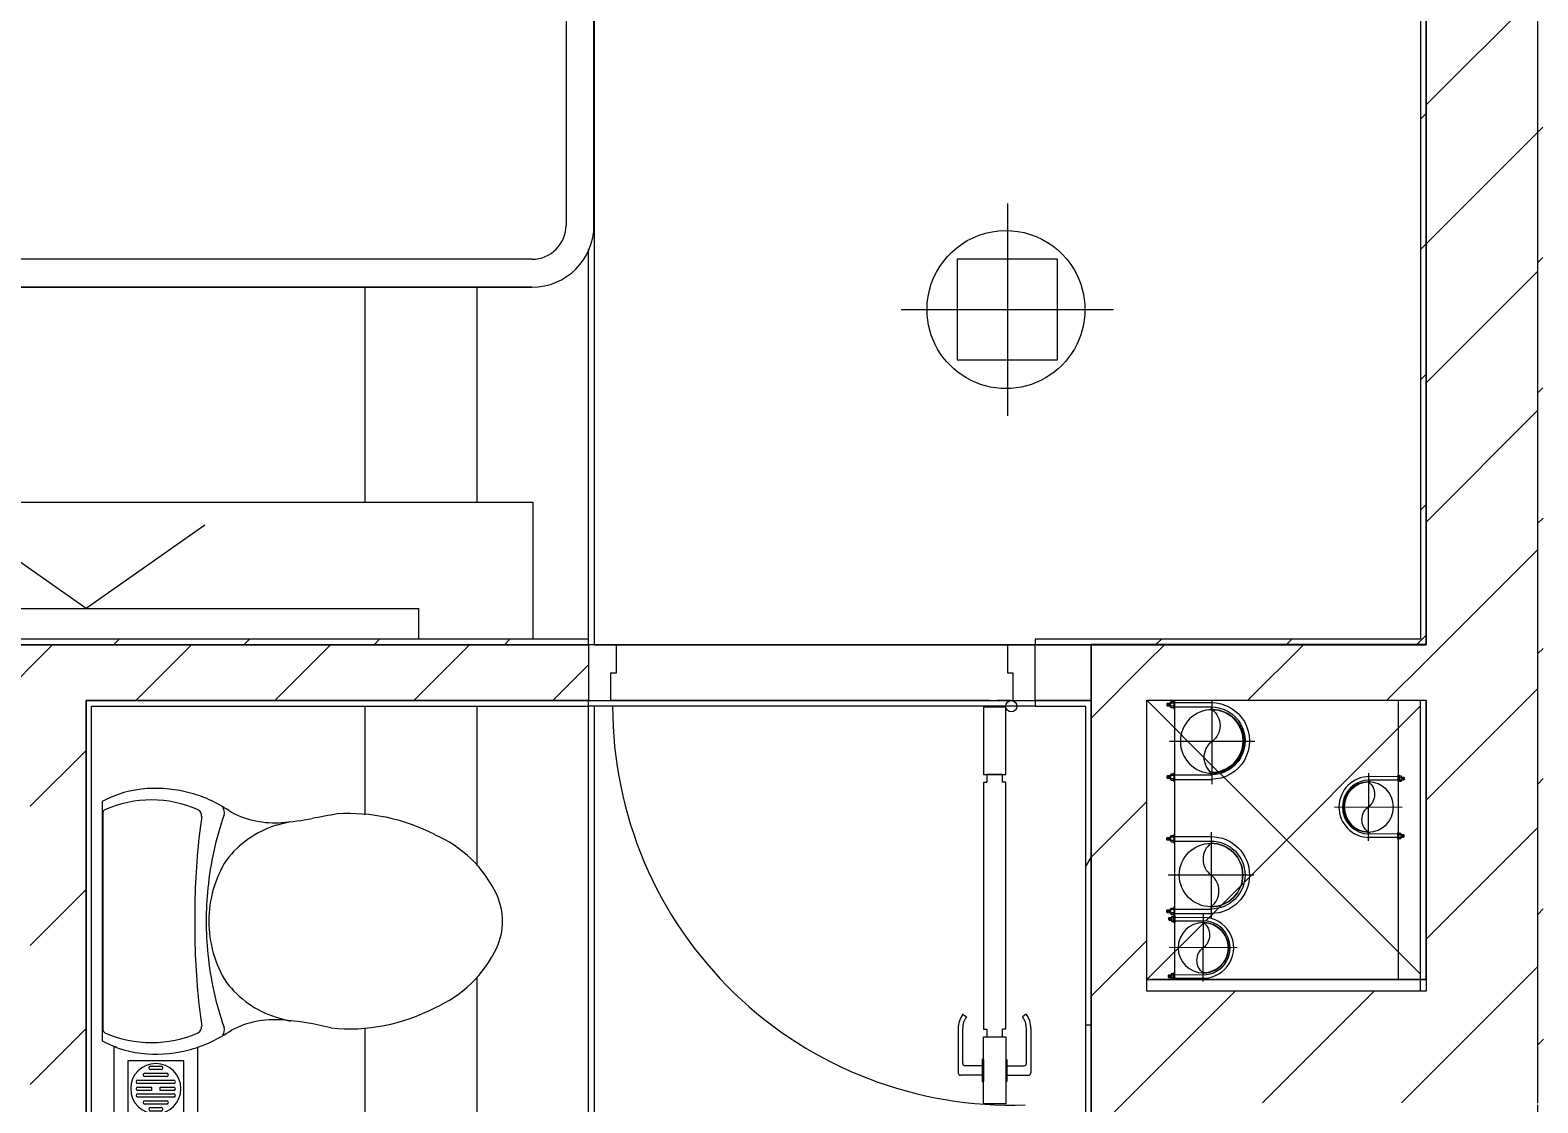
# Model space of a CAD drawing. Header units: millimetres. Extents: x 5357 to 201988, y -16345 to 109895.
# Drawn here: x 39953 to 42653, y 74517 to 76437 of the extents above; entities that cross this region are included whole.
import ezdxf

# ---------------------------------------------------------------- set-up
doc = ezdxf.new("R2010")
doc.units = ezdxf.units.MM
doc.linetypes.add('Grid Line', pattern=[22.225, 12.7, -3.175, 3.175, -3.175])
doc.linetypes.add('IMPORT-CENTER _3_', pattern=[10.16, 6.35, -1.27, 1.27, -1.27])
for name, color, linetype, lineweight in [('0-1', 7, 'Continuous', 5), ('0-2', 53, 'Continuous', 9), ('0-3', 10, 'Continuous', 9), ('A-ANNO-DIMS', 211, 'Continuous', 9), ('A-ANNO-DIMS-220', 211, 'Continuous', 9), ('A-DETL-GENF-1', 53, 'Continuous', 9), ('A-DOOR-1', 53, 'Continuous', 9), ('A-FLOR-1', 10, 'Continuous', 9), ('A-FLOR-2', 53, 'Continuous', 9), ('A-WALL', 113, 'Continuous', 9), ('A-WALL-1', 9, 'Continuous', 18), ('A-WALL-2', 53, 'Continuous', 9), ('A-WALL-3', 10, 'Continuous', 9), ('A-WALL-4', 113, 'Continuous', 18), ('A-WALL-PATT-1', 10, 'Continuous', 9), ('A-WALL-PATT-2', 53, 'Continuous', 9), ('A-WALL-PATT-3', 111, 'Continuous', 9), ('E-LITE-EQPM', 33, 'Continuous', 9), ('G-IMPT', 8, 'Continuous', 9), ('G-IMPT-2', 8, 'IMPORT-CENTER _3_', 9), ('I-FURN-1', 53, 'Continuous', 9), ('I-WALL-1', 9, 'Continuous', 18), ('I-WALL-2', 53, 'Continuous', 9), ('M-EQPM', 50, 'Continuous', 9), ('M-EQPM-1', 53, 'Continuous', 9), ('P-SANR-FIXT-1', 53, 'Continuous', 9), ('S-GRID-1', 1, 'Grid Line', 9)]:
    doc.layers.add(name, color=color, linetype=linetype, lineweight=lineweight)
doc.styles.add('Arial_4', font='arial_0.ttf', dxfattribs={"width": 0.9, "height": 660})
doc.dimstyles.new('1_Dim_chi_tiet_khu_đất_2', dxfattribs={"dimscale": 304.8, "dimtxt": 673.371204, "dimasz": 0.866142, "dimexe": 0.721785, "dimexo": 0.0625, "dimgap": 0.072178, "dimtad": 1, "dimdec": 0, "dimrnd": 5, "dimzin": 0, "dimdsep": 46, "dimtxsty": 'Arial_4', "dimblk1": 'OBLIQUE', "dimblk2": 'OBLIQUE', "dimsah": 1, "dimcen": 0.09, "dimdle": 0.721785, "dimazin": 0, "dimtfac": 1, "dimtdec": 4, "dimtix": 1, "dimtmove": 0, "dimatfit": 3, "dimfxl": 2.165354, "dimfxlon": 1, "dimtvp": 1, "dimtolj": 1, "dimtzin": 0, "dimarcsym": 2})
pattern_1 = [(45, (0, 0), (-124.4508, 124.4508), [])]
pattern_2 = [(45, (0, 0), (-116.67262, 116.67262), [])]
pattern_3 = [(0, (0, 0), (894.08, 223.52), [73.762, -596.798, 73.762, -596.798, -3576.32]), (0, (0, 0), (894.08, 223.52), [-1341.12, 73.762, -1267.358, 73.762, -596.798, -1564.64]), (0, (0, 0), (894.08, 223.52), [-3352.8, 73.762, -373.278, 73.762, -1043.838]), (120, (335.28, 111.76), (-640.614, 662.536), [73.762, -596.798, 73.762, -4173.118]), (120, (335.28, 111.76), (-640.614, 662.536), [-744.322, -596.798, 73.762, -1267.358, -2235.2]), (120, (335.28, 111.76), (-640.614, 662.536), [-2682.24, 73.762, -596.798, 73.762, -1490.878]), (120, (335.28, 111.76), (-640.614, 662.536), [-3426.562, -373.278, 73.762, -1043.838]), (240, (447.04, 558.8), (-253.466, -886.056), [73.762, -596.798, 73.762, -4173.118]), (240, (447.04, 558.8), (-253.466, -886.056), [-744.322, -596.798, 73.762, -1267.358, -2235.2]), (240, (447.04, 558.8), (-253.466, -886.056), [-2682.24, 73.762, -596.798, 73.762, -1490.878]), (240, (447.04, 558.8), (-253.466, -886.056), [-3426.562, -373.278, 73.762, -1043.838])]

# ---------------------------------------------------------------- blocks, each defined once
blk = doc.blocks.new('NCV_TKTC_KET CAU_rvt-1-TKCS_MB SÂN ĐƯỜNG NỘI BỘ')
at = {"layer": 'A-FLOR-1'}
for p, q in [((40459.9, 75336.9), (40952.6, 75336.9)), ((41002.6, 75336.9), (40962.6, 75336.9)), ((40962.6, 75336.9), (41002.6, 75336.9)), ((41702.6, 75336.9), (41002.6, 75336.9)), ((41002.6, 75336.9), (41702.6, 75336.9)), ((41002.6, 75336.9), (41702.6, 75336.9)), ((41702.6, 75336.9), (41002.6, 75336.9)), ((41752.6, 75336.9), (41702.6, 75336.9)), ((41702.6, 75336.9), (41752.6, 75336.9)), ((41702.6, 75336.9), (41752.6, 75336.9)), ((41752.6, 75336.9), (41702.6, 75336.9)), ((41852.6, 73236.9), (41852.6, 75336.9)), ((41852.6, 75336.9), (41852.6, 73236.9)), ((41952.6, 74737.4), (42442.6, 74737.4))]:
    blk.add_line(p, q, dxfattribs=at)
at = {"layer": 'A-FLOR-2'}
blk.add_line((42452.6, 74737.4), (41952.6, 74737.4), dxfattribs=at)
blk = doc.blocks.new('DOOR_CW_01 CANH MO-PANEL KINH - DIG_02-800x2200-CỬA NHÔM KÍNH-400864-TKCS_MB SÂN ĐƯỜNG NỘI BỘ')
at = {"layer": 'A-DETL-GENF-1'}
for p, q in [((-347, 772), (-307, 772)), ((-347, 652), (-347, 772)), ((-307, 772), (-307, 652)), ((-349, 731.8), (-347, 731.8)), ((-349, 692.2), (-349, 731.8)), ((-347, 692.2), (-347, 731.8)), ((-307, 692.2), (-307, 731.8)), ((-305, 731.8), (-307, 731.8)), ((-305, 692.2), (-305, 731.8)), ((-392, 637), (-392, 716.5)), ((-349, 720.5), (-388, 720.5)), ((-349, 703.5), (-380, 703.5)), ((-305, 720.5), (-266, 720.5)), ((-305, 703.5), (-274, 703.5)), ((-262, 637), (-262, 716.5)), ((-384, 699.5), (-384, 637)), ((-347, 692.2), (-349, 692.2)), ((-307, 692.2), (-305, 692.2)), ((-270, 699.5), (-270, 637)), ((-307, 652), (-347, 652)), ((-313, 652), (-341, 652)), ((-341, 652), (-341, 638)), ((-313, 638), (-313, 652)), ((-347, 638), (-341, 638)), ((-347, 638), (-347, 196)), ((-307, 638), (-313, 638)), ((-307, 196), (-307, 638)), ((-383.9, 611.2), (-377.3, 615.8)), ((-270.1, 611.2), (-276.7, 615.8)), ((-347, 196), (-341, 196)), ((-341, 196), (-341, 182)), ((-307, 196), (-313, 196)), ((-313, 182), (-313, 196)), ((-307, 182), (-347, 182)), ((-347, 182), (-347, 62)), ((-341, 182), (-313, 182)), ((-307, 62), (-307, 182)), ((-347, 62), (-307, 62))]:
    blk.add_line(p, q, dxfattribs=at)
blk.add_circle((-357, 60), 10, dxfattribs=at)
for centre, radius, start, end in [((-357, 60), 714, 360, 92), ((-388, 716.5), 4, 90, 180), ((-380, 699.5), 4, 90, 180), ((-274, 699.5), 4, 0, 90), ((-266, 716.5), 4, 0, 90), ((-347, 637), 45, 180, 215), ((-347, 637), 37, 180, 215), ((-307, 637), 37, 325, 0), ((-307, 637), 45, 325, 0)]:
    blk.add_arc(centre, radius, start, end, dxfattribs=at)
at = {"layer": 'A-DOOR-1'}
for p, q in [((-360, 50), (-400, 50)), ((-400, 50), (-400, -50)), ((-360, 0), (-360, 50)), ((-357, 50), (-332, 50)), ((400, 50), (360, 50)), ((360, 50), (360, 0)), ((400, -50), (400, 50)), ((-350, 0), (-360, 0)), ((-350, -50), (-350, 0)), ((360, 0), (350, 0)), ((350, 0), (350, -50)), ((-400, -50), (-350, -50)), ((350, -50), (400, -50))]:
    blk.add_line(p, q, dxfattribs=at)
blk = doc.blocks.new('TOILET - TOILET-348229-TKCS_MB SÂN ĐƯỜNG NỘI BỘ')
at = {"layer": 'P-SANR-FIXT-1'}
for p, q in [((214.2, -19.1), (-214.2, -19.1)), ((194, -19.9), (-194, -19.9)), ((-171.7, -330.3), (-178.6, -355.5)), ((171.7, -330.3), (178.6, -355.5))]:
    blk.add_line(p, q, dxfattribs=at)
for centre, radius, start, end in [((-46.1, -111.1), 191.6, 151.2809, 176.4513), ((-9.8, -107.2), 207.3, 156.2862, 203.7138), ((-193.7, -26.4), 6.48, 92.3168, 156.2862), ((193.7, -26.4), 6.48, 23.7138, 87.6832), ((9.8, -107.2), 207.3, 336.2862, 23.7138), ((46.1, -111.1), 191.6, 3.5487, 28.7191), ((1.9, -114.1), 239.7, 176.4513, 195.2961), ((-1.9, -114.1), 239.7, 344.7039, 3.5487), ((-4, -115.7), 233.6, 195.2961, 215.2147), ((-14.3, -1400.4), 1215.6, 90.3974, 97.407), ((0, -3462.8), 3278, 89.6026, 90.3974), ((14.3, -1400.4), 1215.6, 82.593, 89.6026), ((4, -115.7), 233.6, 324.7853, 344.7039), ((-189.1, -185.5), 11.7, 205.4105, 277.5788), ((0.6, -792.1), 586.9, 95.8322, 108.9927), ((178.9, -2951.3), 2778.4, 97.2351, 97.5788), ((0, -416), 206.1, 90, 122.0732), ((0, -786.7), 581.5, 84.1678, 95.8322), ((0, -416), 206.1, 57.9268, 90), ((-0.6, -792.1), 586.9, 71.0073, 84.1678), ((-178.9, -2951.3), 2778.4, 82.4212, 82.7649), ((189.1, -185.5), 11.7, 262.4212, 334.5895), ((-195, -224.1), 13.8, 230.6724, 288.9927), ((-0.4, -384), 179.5, 127.4036, 162.5964), ((0.4, -384), 179.5, 17.4036, 52.5964), ((195, -224.1), 13.8, 251.0073, 309.3276), ((-343.5, -327.4), 167.3, 355.4559, 27.38), ((343.5, -327.4), 167.3, 152.62, 184.5441), ((-719.2, -297.5), 544.3, 346.0536, 355.4559), ((719.2, -297.5), 544.3, 184.5441, 190.2879), ((-1948.3, -805.1), 2171.2, 9.681, 10.8949), ((137.1, -461.2), 329.8, 174.3487, 207.6878), ((-137.1, -461.2), 329.8, 332.3122, 3.6835), ((45.1, -528.6), 217.6, 203.2216, 244.7718), ((-45.1, -528.6), 217.6, 295.2282, 336.7784), ((0, -624.4), 111.7, 244.7718, 295.2282)]:
    blk.add_arc(centre, radius, start, end, dxfattribs=at)
blk = doc.blocks.new('THU NUOC - THU NUOC-V178-TKCS_MB SÂN ĐƯỜNG NỘI BỘ')
at = {"layer": 'M-EQPM-1'}
for p, q in [((-66.3, 70.6), (-66.3, -79.3)), ((83.7, 70.6), (-66.3, 70.6)), ((83.7, -79.4), (83.7, 70.6)), ((58.7, 45.6), (-41.3, 45.6)), ((-41.3, 45.6), (-41.3, -54.4)), ((-1.1, 35.6), (18.5, 35.6)), ((18.5, 29.6), (-1.1, 29.6)), ((58.7, -54.4), (58.7, 45.6)), ((-23.3, 10.8), (40.9, 10.8)), ((40.9, 4.8), (-23.3, 4.8)), ((-11, 23.3), (28.5, 23.3)), ((28.5, 17.3), (-11, 17.3)), ((-23.3, -1.2), (0.7, -1.2)), ((0.7, -7.2), (-23.3, -7.2)), ((-23.3, -13.6), (40.9, -13.6)), ((40.9, -19.6), (-23.3, -19.6)), ((-11, -26.1), (28.5, -26.1)), ((0.7, -1.2), (0.7, -7.2)), ((16.7, -1.2), (40.9, -1.2)), ((16.7, -7.2), (16.7, -1.2)), ((40.9, -7.2), (16.7, -7.2)), ((28.5, -32.1), (-11, -32.1)), ((-1.1, -38.5), (18.5, -38.5)), ((18.5, -44.5), (-1.1, -44.5)), ((-41.3, -54.4), (58.7, -54.4)), ((79.5, -79.4), (83.7, -79.4))]:
    blk.add_line(p, q, dxfattribs=at)
for centre, radius, start, end in [((8.7, -4.4), 45, 0, 180), ((8.7, -4.4), 45, 0, 180), ((-1.1, 32.6), 3, 90, 270), ((18.5, 32.6), 3, 270, 90), ((-23.3, 7.8), 3, 90, 270), ((-11, 20.3), 3, 90, 270), ((28.5, 20.3), 3, 270, 90), ((40.9, 7.8), 3, 270, 90), ((8.7, -4.4), 45, 180, 360), ((8.7, -4.4), 45, 180, 360), ((-23.3, -4.2), 3, 90, 270), ((-23.3, -16.6), 3, 90, 270), ((-11, -29.1), 3, 90, 270), ((28.5, -29.1), 3, 270, 90), ((40.9, -4.2), 3, 270, 90), ((40.9, -16.6), 3, 270, 90), ((-1.1, -41.5), 3, 90, 270), ((18.5, -41.5), 3, 270, 90)]:
    blk.add_arc(centre, radius, start, end, dxfattribs=at)
blk = doc.blocks.new('GIUONG NGU-2TAB-1600x2000 - GIUONG NGU-2TAB-1600x2000-842839-TKCS_MB SÂN ĐƯỜNG NỘI BỘ')
at = {"layer": 'I-FURN-1'}
for p, q in [((8.5, 0), (8.5, -50)), ((458.5, -50), (458.5, 0)), ((458.5, 0), (458.5, -50)), ((2108.2, -50), (2108.2, 0)), ((2108.2, 0), (2108.2, -50)), ((2558.2, -50), (2558.2, 0)), ((458.5, -50), (8.5, -50)), ((8.5, -50), (8.5, -450.3)), ((8.5, -50), (458.5, -50)), ((458.5, -50), (8.5, -50)), ((8.5, -50), (8.5, -450.3)), ((458.5, -450.3), (458.5, -50)), ((2108.2, -50), (458.5, -50)), ((458.5, -50), (458.5, -1938.9)), ((458.5, -50), (2108.2, -50)), ((458.5, -1938.9), (458.5, -50)), ((458.5, -450.3), (458.5, -50)), ((458.5, -50), (2108.2, -50)), ((2558.2, -50), (2108.2, -50)), ((2108.2, -50), (2108.2, -450.3)), ((2108.2, -1938.9), (2108.2, -50)), ((2108.2, -50), (2558.2, -50)), ((2108.2, -50), (2558.2, -50)), ((2108.2, -450.3), (2108.2, -50)), ((2108.2, -50), (2108.2, -1938.9)), ((2558.2, -450.3), (2558.2, -50)), ((2558.2, -50), (2558.2, -450.3)), ((233.5, -86.8), (233.5, -413.5)), ((508.5, -100), (2058.2, -100)), ((508.5, -1938.9), (508.5, -100)), ((2058.2, -100), (2058.2, -1938.9)), ((2333.2, -86.8), (2333.2, -413.5)), ((120.2, -250.2), (346.8, -250.2)), ((2446.5, -250.2), (2219.8, -250.2)), ((8.5, -450.3), (458.5, -450.3)), ((8.5, -450.3), (458.5, -450.3)), ((2108.2, -450.3), (2558.2, -450.3)), ((2558.2, -450.3), (2108.2, -450.3)), ((1997.1, -2000), (569.6, -2000)), ((569.6, -2050), (1997.1, -2050)), ((1997.1, -2050), (569.6, -2050))]:
    blk.add_line(p, q, dxfattribs=at)
for centre in [(233.5, -250.2), (2333.2, -250.2)]:
    blk.add_circle(centre, 150.7, dxfattribs=at)
for centre, radius, start, end in [((569.6, -1938.9), 111.1, 180, 270), ((569.6, -1938.9), 111.1, 180, 270), ((569.6, -1938.9), 61.1, 180, 270), ((1997.1, -1938.9), 111.1, 270, 360), ((1997.1, -1938.9), 61.1, 270, 0), ((1997.1, -1938.9), 111.1, 270, 0)]:
    blk.add_arc(centre, radius, start, end, dxfattribs=at)
blk = doc.blocks.new('RES_BAN AN - RES_BAN AN-V182-TKCS_MB SÂN ĐƯỜNG NỘI BỘ')
at = {"layer": 'I-FURN-1'}
for p, q in [((0, 250), (1600, 250)), ((0, 5), (0, 250)), ((1600, 250), (1600, 5))]:
    blk.add_line(p, q, dxfattribs=at)
blk = doc.blocks.new('KE TIVI-2 - KE TIVI-2-V183-TKCS_MB SÂN ĐƯỜNG NỘI BỘ')
at = {"layer": 'I-FURN-1'}
for p, q in [((0, 60), (-245.7, 232.1)), ((213, 209.1), (0, 60)), ((-595.6, 60), (595.6, 60)), ((-595.6, 5), (-595.6, 60)), ((595.6, 60), (595.6, 5))]:
    blk.add_line(p, q, dxfattribs=at)
blk = doc.blocks.new('NCV_TKTC_TANG 1_rvt-1-TKCS_MB SÂN ĐƯỜNG NỘI BỘ')
at = {"layer": 'A-WALL-PATT-1'}
h = blk.add_hatch(dxfattribs=at)
h.set_pattern_fill('FP_1', color=256, style=0, pattern_type=2)
h.set_pattern_definition(pattern_1)
h.paths.add_polyline_path([(39002.6, 75236.9), (40052.6, 75236.9), (40052.6, 75336.9), (38152.6, 75336.9), (38152.6, 75236.9), (38927.5, 75236.9)])
h = blk.add_hatch(dxfattribs=at)
h.set_pattern_fill('FP_1', color=256, style=0, pattern_type=2)
h.set_pattern_definition(pattern_1)
h.paths.add_polyline_path([(40752.6, 75236.9), (40952.6, 75236.9), (40952.6, 75336.9), (40052.6, 75336.9), (40052.6, 75236.9), (40659.9, 75236.9)])
h.paths.add_polyline_path([(41852.6, 75236.9), (41852.6, 75336.9), (41752.6, 75336.9), (41752.6, 75236.9)])
h = blk.add_hatch(dxfattribs=at)
h.set_pattern_fill('FP_1', color=256, style=0, pattern_type=2)
h.set_pattern_definition(pattern_1)
h.paths.add_polyline_path([(40052.6, 73436.9), (40052.6, 75236.9), (39952.6, 75236.9), (39952.6, 73436.9)])
h = blk.add_hatch(dxfattribs=at)
h.set_pattern_fill('FP_3', color=256, style=0, pattern_type=2)
h.set_pattern_definition(pattern_3)
h.paths.add_polyline_path([(40052.6, 73336.9), (40062.6, 73336.9), (40062.6, 75226.9), (40052.6, 75226.9), (40052.6, 73404.2)])
h = blk.add_hatch(dxfattribs=at)
h.set_pattern_fill('FP_3', color=256, style=0, pattern_type=2)
h.set_pattern_definition(pattern_3)
h.paths.add_polyline_path([(41852.6, 73336.9), (41852.6, 75226.9), (41842.6, 75226.9), (41842.6, 73336.9)])
at = {"layer": 'A-WALL-PATT-2'}
h = blk.add_hatch(dxfattribs=at)
h.set_pattern_fill('FP_2', color=256, style=0, pattern_type=2)
h.set_pattern_definition(pattern_2)
h.paths.add_polyline_path([(42442.6, 75346.9), (42452.6, 75346.9), (42452.6, 77936.9), (42442.6, 77936.9), (42442.6, 75368.4)])
h = blk.add_hatch(dxfattribs=at)
h.set_pattern_fill('FP_2', color=256, style=0, pattern_type=2)
h.set_pattern_definition(pattern_2)
h.paths.add_polyline_path([(40552.6, 75336.9), (40952.6, 75336.9), (40952.6, 75346.9), (38152.6, 75346.9), (38152.6, 75336.9), (40459.9, 75336.9)])
h.paths.add_polyline_path([(41752.6, 75336.9), (42452.6, 75337.4), (42451.8, 75346.9), (41752.6, 75346.9), (41752.6, 75337.4)])
at = {"layer": 'A-FLOR-1'}
for p, q in [((41702.6, 75336.9), (41002.6, 75336.9)), ((41752.6, 75336.9), (41702.6, 75336.9))]:
    blk.add_line(p, q, dxfattribs=at)
at = {"layer": 'A-FLOR-2'}
blk.add_line((41002.6, 75336.9), (41702.6, 75336.9), dxfattribs=at)
at = {"layer": 'A-WALL-1'}
for p, q in [((40052.6, 75336.9), (38152.6, 75336.9)), ((41852.6, 75236.9), (41852.6, 75336.9)), ((40052.6, 73436.9), (40052.6, 75236.9))]:
    blk.add_line(p, q, dxfattribs=at)
at = {"layer": 'A-WALL-2'}
for p, q in [((40952.6, 75336.9), (40052.6, 75336.9)), ((40052.6, 75336.9), (40952.6, 75336.9)), ((41852.6, 75336.9), (41752.6, 75336.9)), ((41752.6, 75336.9), (41852.6, 75336.9)), ((40052.6, 75236.9), (40952.6, 75236.9)), ((40952.6, 75236.9), (40052.6, 75236.9)), ((41752.6, 75236.9), (41852.6, 75236.9)), ((41852.6, 75236.9), (41752.6, 75236.9))]:
    blk.add_line(p, q, dxfattribs=at)
at = {"layer": 'A-WALL-3'}
for p, q in [((41002.6, 75336.9), (41702.6, 75336.9)), ((41702.6, 75336.9), (41752.6, 75336.9)), ((41670.3, 75236.9), (40992.6, 75236.9))]:
    blk.add_line(p, q, dxfattribs=at)
at = {"layer": 'I-WALL-1'}
for p, q in [((42442.6, 77926.9), (42442.6, 75346.9)), ((42452.6, 75346.9), (42452.6, 77936.9)), ((38152.6, 75336.9), (40052.6, 75336.9)), ((40952.6, 75346.9), (38162.6, 75346.9)), ((40952.6, 75336.9), (40952.6, 75346.9)), ((42442.6, 75346.9), (41752.6, 75346.9)), ((41752.6, 75346.9), (41752.6, 75336.9)), ((41852.6, 75336.9), (42452.6, 75336.9)), ((42452.6, 75336.9), (42452.6, 75346.9)), ((40052.6, 75236.9), (40052.6, 75226.9)), ((40052.6, 75226.9), (40052.6, 73436.9)), ((40062.6, 75226.9), (40952.6, 75226.9)), ((40062.6, 73346.9), (40062.6, 75226.9)), ((40952.6, 75226.9), (40952.6, 75236.9)), ((41752.6, 75236.9), (41752.6, 75226.9)), ((41752.6, 75226.9), (41842.6, 75226.9)), ((41842.6, 75226.9), (41842.6, 73346.9)), ((41852.6, 75226.9), (41852.6, 75236.9)), ((41852.6, 73336.9), (41852.6, 75226.9))]:
    blk.add_line(p, q, dxfattribs=at)
at = {"layer": 'I-WALL-2'}
for p, q in [((41752.6, 75226.9), (40952.6, 75226.9)), ((40992.6, 75236.9), (41712.6, 75236.9))]:
    blk.add_line(p, q, dxfattribs=at)
at = {"layer": 'A-DOOR-1', "rotation": 180}
blk.add_blockref('DOOR_CW_01 CANH MO-PANEL KINH - DIG_02-800x2200-CỬA NHÔM KÍNH-400864-TKCS_MB SÂN ĐƯỜNG NỘI BỘ', (41352.6, 75286.9), dxfattribs=at)
at = {"layer": 'I-FURN-1'}
for name, p in [('GIUONG NGU-2TAB-1600x2000 - GIUONG NGU-2TAB-1600x2000-842839-TKCS_MB SÂN ĐƯỜNG NỘI BỘ', (38854.1, 78026.9)), ('RES_BAN AN - RES_BAN AN-V182-TKCS_MB SÂN ĐƯỜNG NỘI BỘ', (39252.6, 75342)), ('KE TIVI-2 - KE TIVI-2-V183-TKCS_MB SÂN ĐƯỜNG NỘI BỘ', (40052.6, 75342))]:
    blk.add_blockref(name, p, dxfattribs=at)
at = {"layer": 'M-EQPM-1', "rotation": 180}
blk.add_blockref('THU NUOC - THU NUOC-V178-TKCS_MB SÂN ĐƯỜNG NỘI BỘ', (40186.3, 74537.9), dxfattribs=at)
at = {"layer": 'P-SANR-FIXT-1', "rotation": 89.99999999999868}
blk.add_blockref('TOILET - TOILET-348229-TKCS_MB SÂN ĐƯỜNG NỘI BỘ', (40062.6, 74842), dxfattribs=at)
blk = doc.blocks.new('TKTC_XREF_251221_MB TANG 1 - TKTC_XREF_260130_MB TANG 1_dwg_CUM U_DN100-4202112-TKCS_MB SÂN ĐƯỜNG NỘI BỘ')
at = {"layer": 'G-IMPT'}
for p, q in [((-72.7, 69.3), (-72.7, 60.7)), ((-65, 69), (0, 69)), ((-79.1, 66.6), (-79.1, 63.4)), ((-76.6, 66.6), (-76.6, 63.4)), ((-74.6, 66.6), (-74.6, 63.4)), ((-66.9, 67.9), (-71.7, 67.9)), ((-66.9, 62.1), (-71.7, 62.1)), ((-79.1, -63.4), (-79.1, -66.6)), ((-76.6, -63.4), (-76.6, -66.6)), ((-74.6, -63.4), (-74.6, -66.6)), ((-72.7, -60.7), (-72.7, -69.3)), ((-66.9, -62.1), (-71.7, -62.1)), ((-66.9, -67.9), (-71.7, -67.9)), ((-65, -69), (0, -69))]:
    blk.add_line(p, q, dxfattribs=at)
at = {"layer": 'G-IMPT', "flags": 128}
for points in [[(-71.7, 59.2), (-66.9, 59.2), (-66.9, 70.8), (-71.7, 70.8)], [(-66.9, 70.8), (-66.9, 72.7), (-65, 72.7), (-65, 57.3), (-66.9, 57.3), (-66.9, 59.2)], [(-72.7, 67.6), (-78.1, 67.6), (-78.1, 62.4), (-72.7, 62.4)], [(-65, 61), (0, 61), (0, 57)], [(-72.7, -62.4), (-78.1, -62.4), (-78.1, -67.6), (-72.7, -67.6)], [(-71.7, -70.8), (-66.9, -70.8), (-66.9, -59.2), (-71.7, -59.2)], [(-66.9, -59.2), (-66.9, -57.3), (-65, -57.3), (-65, -72.7), (-66.9, -72.7), (-66.9, -70.8)], [(-65, -61), (0, -61), (0, -57)]]:
    blk.add_lwpolyline(points, dxfattribs=at)
at = {"layer": 'G-IMPT'}
for centre, radius, start, end in [((-71.1, 69.3), 1.56, 112.6199, 247.3801), ((0, 0), 69, 270, 90), ((-78.1, 66.6), 0.96, 90, 180), ((-78.1, 63.4), 0.96, 180, 270), ((-67.9, 65), 4.8, 143.1301, 216.8699), ((-71.1, 60.7), 1.56, 112.6199, 247.3801), ((0, 0), 61, 270, 90), ((0, 0), 57, 270, 90), ((-78.1, -63.4), 0.96, 90, 180), ((-78.1, -66.6), 0.96, 180, 270), ((-71.1, -60.7), 1.56, 112.6199, 247.3801), ((-67.9, -65), 4.8, 143.1301, 216.8699), ((-71.1, -69.3), 1.56, 112.6199, 247.3801)]:
    blk.add_arc(centre, radius, start, end, dxfattribs=at)
blk = doc.blocks.new('TKTC_XREF_251221_MB TANG 1 - TKTC_XREF_260130_MB TANG 1_dwg_$cc-V267-TKCS_MB SÂN ĐƯỜNG NỘI BỘ')
at = {"layer": 'G-IMPT'}
blk.add_circle((0, 0), 0.5, dxfattribs=at)
for centre, radius, start, end in [((0, 0), 0.5, 90, 270), ((0.188, 0.25), 0.313, 126.8699, 233.1301), ((-0.188, -0.25), 0.313, 306.8699, 53.1301)]:
    blk.add_arc(centre, radius, start, end, dxfattribs=at)
at = {"layer": 'G-IMPT-2'}
for p, q in [((0, -0.673), (0, 0.673)), ((-0.673, 0), (0.673, 0))]:
    blk.add_line(p, q, dxfattribs=at)
blk = doc.blocks.new('TKTC_XREF_251221_MB TANG 1 - TKTC_XREF_260130_MB TANG 1_dwg_$cc-V268-TKCS_MB SÂN ĐƯỜNG NỘI BỘ')
at = {"layer": 'G-IMPT'}
blk.add_circle((0, 0), 0.5, dxfattribs=at)
for centre, radius, start, end in [((0, 0), 0.5, 90, 270), ((0.188, 0.25), 0.313, 126.8699, 233.1301), ((-0.188, -0.25), 0.313, 306.8699, 53.1301)]:
    blk.add_arc(centre, radius, start, end, dxfattribs=at)
at = {"layer": 'G-IMPT-2'}
for p, q in [((0, -0.673), (0, 0.647)), ((-0.673, 0), (0.673, 0))]:
    blk.add_line(p, q, dxfattribs=at)
blk = doc.blocks.new('TKTC_XREF_251221_MB TANG 1 - TKTC_XREF_260130_MB TANG 1_dwg_$cc-4202116-TKCS_MB SÂN ĐƯỜNG NỘI BỘ')
at = {"layer": 'G-IMPT'}
blk.add_circle((0, 0), 0.5, dxfattribs=at)
for centre, radius, start, end in [((0, 0), 0.5, 90, 270), ((0.188, 0.25), 0.313, 126.8699, 233.1301), ((-0.188, -0.25), 0.313, 306.8699, 53.1301)]:
    blk.add_arc(centre, radius, start, end, dxfattribs=at)
at = {"layer": 'G-IMPT-2'}
for p, q in [((0, -0.673), (0, 0.673)), ((-0.673, 0), (0.673, 0))]:
    blk.add_line(p, q, dxfattribs=at)
blk = doc.blocks.new('TKTC_XREF_251221_MB TANG 1 - TKTC_XREF_260130_MB TANG 1_dwg_$cc-4202114-TKCS_MB SÂN ĐƯỜNG NỘI BỘ')
at = {"layer": 'G-IMPT'}
blk.add_circle((0, 0), 0.5, dxfattribs=at)
for centre, radius, start, end in [((0, 0), 0.5, 90, 270), ((0.188, 0.25), 0.313, 126.8699, 233.1301), ((-0.188, -0.25), 0.313, 306.8699, 53.1301)]:
    blk.add_arc(centre, radius, start, end, dxfattribs=at)
at = {"layer": 'G-IMPT-2'}
for p, q in [((0, -0.673), (0, 0.673)), ((-0.673, 0), (0.673, 0))]:
    blk.add_line(p, q, dxfattribs=at)
blk = doc.blocks.new('TKTC_XREF_251221_MB TANG 1 - TKTC_XREF_260130_MB TANG 1_dwg_CUM U_DN100-4202115-TKCS_MB SÂN ĐƯỜNG NỘI BỘ')
at = {"layer": 'G-IMPT'}
for p, q in [((-79.1, 66.6), (-79.1, 63.4)), ((-76.6, 66.6), (-76.6, 63.4)), ((-74.6, 66.6), (-74.6, 63.4)), ((-72.7, 69.3), (-72.7, 60.7)), ((-66.9, 67.9), (-71.7, 67.9)), ((-66.9, 62.1), (-71.7, 62.1)), ((-65, 69), (0, 69)), ((-79.1, -63.4), (-79.1, -66.6)), ((-76.6, -63.4), (-76.6, -66.6)), ((-74.6, -63.4), (-74.6, -66.6)), ((-72.7, -60.7), (-72.7, -69.3)), ((-66.9, -62.1), (-71.7, -62.1)), ((-66.9, -67.9), (-71.7, -67.9)), ((-65, -69), (0, -69))]:
    blk.add_line(p, q, dxfattribs=at)
at = {"layer": 'G-IMPT', "flags": 128}
for points in [[(-72.7, 67.6), (-78.1, 67.6), (-78.1, 62.4), (-72.7, 62.4)], [(-71.7, 59.2), (-66.9, 59.2), (-66.9, 70.8), (-71.7, 70.8)], [(-66.9, 70.8), (-66.9, 72.7), (-65, 72.7), (-65, 57.3), (-66.9, 57.3), (-66.9, 59.2)], [(-65, 61), (0, 61), (0, 57)], [(-72.7, -62.4), (-78.1, -62.4), (-78.1, -67.6), (-72.7, -67.6)], [(-71.7, -70.8), (-66.9, -70.8), (-66.9, -59.2), (-71.7, -59.2)], [(-66.9, -59.2), (-66.9, -57.3), (-65, -57.3), (-65, -72.7), (-66.9, -72.7), (-66.9, -70.8)], [(-65, -61), (0, -61), (0, -57)]]:
    blk.add_lwpolyline(points, dxfattribs=at)
at = {"layer": 'G-IMPT'}
for centre, radius, start, end in [((-78.1, 66.6), 0.96, 90, 180), ((-78.1, 63.4), 0.96, 180, 270), ((-71.1, 69.3), 1.56, 112.6199, 247.3801), ((-67.9, 65), 4.8, 143.1301, 216.8699), ((-71.1, 60.7), 1.56, 112.6199, 247.3801), ((0, 0), 69, 270, 90), ((0, 0), 61, 270, 90), ((0, 0), 57, 270, 90), ((-78.1, -63.4), 0.96, 90, 180), ((-78.1, -66.6), 0.96, 180, 270), ((-71.1, -60.7), 1.56, 112.6199, 247.3801), ((-67.9, -65), 4.8, 143.1301, 216.8699), ((-71.1, -69.3), 1.56, 112.6199, 247.3801)]:
    blk.add_arc(centre, radius, start, end, dxfattribs=at)
blk = doc.blocks.new('TKTC_XREF_251221_MB TANG 1 - TKTC_XREF_260130_MB TANG 1_dwg-4202109-TKCS_MB SÂN ĐƯỜNG NỘI BỘ')
at = {"layer": 'G-IMPT'}
blk.add_line((-161149.1, -326109.3), (-161199, -326109.7), dxfattribs=at)
at = {"layer": 'G-IMPT', "flags": 128}
for points in [[(-161199, -326609.5), (-161149.3, -326609.2), (-161149.3, -326109.3)], [(-160699.2, -326109.3), (-160749.2, -326109.7), (-160749.2, -326609.5), (-160699.4, -326609.2), (-160699.4, -326109.3)]]:
    blk.add_lwpolyline(points, dxfattribs=at)
at = {"extrusion": (0, 0, -1)}
for name, p, xscale, yscale, zscale, rotation in [('TKTC_XREF_251221_MB TANG 1 - TKTC_XREF_260130_MB TANG 1_dwg_CUM U_DN100-4202115-TKCS_MB SÂN ĐƯỜNG NỘI BỘ', (161084.3, -326181.8), 0.9975000000000005, 0.9975000000000005, -0.9975000000000005, 180.000991338195), ('TKTC_XREF_251221_MB TANG 1 - TKTC_XREF_260130_MB TANG 1_dwg_$cc-V268-TKCS_MB SÂN ĐƯỜNG NỘI BỘ', (161082.5, -326182.8), 113.7150000000092, 113.7150000000092, -113.7150000000092, 359.9990086636432), ('TKTC_XREF_251221_MB TANG 1 - TKTC_XREF_260130_MB TANG 1_dwg_$cc-4202116-TKCS_MB SÂN ĐƯỜNG NỘI BỘ', (160802.8, -326300.2), 90.00000000005119, 90.00000000005119, -90.0000000000512, 180.3740267799373), ('TKTC_XREF_251221_MB TANG 1 - TKTC_XREF_260130_MB TANG 1_dwg_CUM U_DN100-4202115-TKCS_MB SÂN ĐƯỜNG NỘI BỘ', (161084.4, -326421.9), 0.9974999999999965, 0.9974999999999965, -0.9974999999999965, 180.0009913385626), ('TKTC_XREF_251221_MB TANG 1 - TKTC_XREF_260130_MB TANG 1_dwg_$cc-V267-TKCS_MB SÂN ĐƯỜNG NỘI BỘ', (161098.3, -326552.1), 90.00000000005119, 90.00000000005119, -90.0000000000512, 0.3740267799372842)]:
    blk.add_blockref(name, p, dxfattribs=dict(at, xscale=xscale, yscale=yscale, zscale=zscale, rotation=rotation))
for name, p, xscale, yscale, zscale, rotation in [('TKTC_XREF_251221_MB TANG 1 - TKTC_XREF_260130_MB TANG 1_dwg_CUM U_DN100-4202112-TKCS_MB SÂN ĐƯỜNG NỘI BỘ', (-160800.9, -326300.2), 0.7894736842105242, 0.7894736842105242, 0.7894736842105242, 179.6259732184666), ('TKTC_XREF_251221_MB TANG 1 - TKTC_XREF_260130_MB TANG 1_dwg_$cc-4202114-TKCS_MB SÂN ĐƯỜNG NỘI BỘ', (-161084.4, -326421.9), 113.7150000000092, 113.7150000000092, 113.7150000000092, 179.9990086636432), ('TKTC_XREF_251221_MB TANG 1 - TKTC_XREF_260130_MB TANG 1_dwg_CUM U_DN100-4202112-TKCS_MB SÂN ĐƯỜNG NỘI BỘ', (-161098.3, -326552.2), 0.7894736842105242, 0.7894736842105242, 0.7894736842105242, 359.6259732184666)]:
    blk.add_blockref(name, p, dxfattribs=dict(xscale=xscale, yscale=yscale, zscale=zscale, rotation=rotation))
blk = doc.blocks.new('TKTC_XREF_251221_MB TANG 1 - TKTC_XREF_251221_MB TANG 1-2038492-TKCS_MB SÂN ĐƯỜNG NỘI BỘ')
blk.add_blockref('TKTC_XREF_251221_MB TANG 1 - TKTC_XREF_260130_MB TANG 1_dwg-4202109-TKCS_MB SÂN ĐƯỜNG NỘI BỘ', (169499.1, 384109.7))
blk = doc.blocks.new('LIC_03 - LIC_03-ĐÈN LED ỐP TRẦN CHỐNG BỤI_ 1x24w_ ÁNH SÁNG TRẮNG 6000k-V1024-TKCS_MB SÂN ĐƯỜNG NỘI BỘ')
at = {"layer": 'E-LITE-EQPM'}
for p, q in [((0, -190), (0, 190)), ((-90, -90), (-90, 90)), ((-90, 90), (90, 90)), ((90, 90), (90, -90)), ((-190, 0), (190, 0)), ((90, -90), (-90, -90))]:
    blk.add_line(p, q, dxfattribs=at)
for start, end in [(90, 120), (60, 90), (120, 179.9377), (30, 60), (360, 30), (180, 330), (330, 360)]:
    blk.add_arc((-2.5, 0), 141.4, start, end, dxfattribs=at)
blk = doc.blocks.new('DIMBLOCK44-TKCS_MB SÂN ĐƯỜNG NỘI BỘ')
at = {"layer": 'A-ANNO-DIMS-220'}
for p, q in [((33652.6, 75120.9), (33652.6, 74240.9)), ((33652.6, 74460.9), (33652.6, 75120.9)), ((54952.6, 75120.9), (54952.6, 74240.9)), ((54952.6, 74460.9), (54952.6, 75120.9)), ((33432.6, 74460.9), (55172.6, 74460.9))]:
    blk.add_line(p, q, dxfattribs=at)
at = {"layer": 'A-ANNO-DIMS-220', "lineweight": 25}
for p, q in [((33652.6, 74460.9), (33784.6, 74592.9)), ((54952.6, 74460.9), (55084.6, 74592.9)), ((33652.6, 74460.9), (33520.6, 74328.9)), ((54952.6, 74460.9), (54820.6, 74328.9))]:
    blk.add_line(p, q, dxfattribs=at)
at = {"layer": 'A-ANNO-DIMS-220', "color": 0, "insert": (43163, 75339.8), "char_height": 660, "width": 2734.923, "attachment_point": 1, "line_spacing_factor": 0.941778, "style": 'Arial_4'}
blk.add_mtext('21300', dxfattribs=at)
blk = doc.blocks.new('_Oblique')
at = {"color": 0, "linetype": 'ByBlock', "lineweight": -2}
blk.add_line((-0.5, -0.5), (0.5, 0.5), dxfattribs=at)

msp = doc.modelspace()

# ---------------------------------------------------------------- hatches: boundary and pattern name
at = {"layer": 'A-WALL-PATT-3'}
h = msp.add_hatch(dxfattribs=at)
h.set_pattern_fill('FP_2', color=256, style=0, pattern_type=2)
h.set_pattern_definition(pattern_2)
h.paths.add_polyline_path([(42662.6, 74506.9), (42660.3, 78036.9), (42652.6, 78036.9), (42652.6, 74506.9), (42661.9, 74506.9)])
h = msp.add_hatch(dxfattribs=at)
h.set_pattern_fill('FP_1', color=256, style=0, pattern_type=2)
h.set_pattern_definition(pattern_1)
h.paths.add_polyline_path([(42471.1, 74716.9), (42652.6, 74716.9), (42652.6, 77936.9), (42452.6, 77936.9), (42452.6, 74716.9), (42466.3, 74716.9)])
h = msp.add_hatch(dxfattribs=at)
h.set_pattern_fill('FP_1', color=256, style=0, pattern_type=2)
h.set_pattern_definition(pattern_1)
h.paths.add_polyline_path([(41937.9, 74516.9), (41952.6, 74516.9), (41952.6, 75337.4), (41852.6, 75336.9), (41852.6, 74516.9)])
h = msp.add_hatch(dxfattribs=at)
h.set_pattern_fill('FP_1', color=256, style=0, pattern_type=2)
h.set_pattern_definition(pattern_1)
h.paths.add_polyline_path([(42212.9, 75237.4), (42452.6, 75237.4), (42451.9, 75337.4), (41952.6, 75336.9), (41952.6, 75237.4), (42159.6, 75237.4)])
h = msp.add_hatch(dxfattribs=at)
h.set_pattern_fill('FP_1', color=256, style=0, pattern_type=2)
h.set_pattern_definition(pattern_1)
h.paths.add_polyline_path([(42652.6, 74516.9), (42652.6, 74716.9), (41952.6, 74716.9), (41952.6, 74516.9), (42452.6, 74516.9)])
h = msp.add_hatch(dxfattribs=at)
h.set_pattern_fill('FP_1', color=256, style=0, pattern_type=2)
h.set_pattern_definition(pattern_1)
h.paths.add_polyline_path([(41852.6, 70036.9), (42052.6, 70036.9), (42052.4, 70185.3), (41852.6, 70185.3)])
h.paths.add_polyline_path([(41894.2, 71275.3), (42052.6, 71275.3), (42052.6, 71511.9), (41852.6, 71511.9), (41852.6, 71275.3), (41892.6, 71275.3)])
h.paths.add_polyline_path([(42052.6, 71711.9), (42052.6, 74516.9), (41852.6, 74516.9), (41852.6, 71711.9), (42052.6, 71711.9)])

# ---------------------------------------------------------------- linework, layer by layer
at = {"layer": '0-2'}
for p, q in [((41952.6, 75237.4), (42080.3, 75109.7)), ((42442.6, 75227.4), (42126.4, 74911.1)), ((42083.7, 75106.3), (42442.6, 74747.4)), ((42120.1, 74904.9), (42087.2, 74871.9)), ((42124.6, 74909.4), (42120.1, 74904.9)), ((42081.4, 74866.1), (42057.4, 74842.1)), ((42085.5, 74870.3), (42082.7, 74867.4)), ((42054.9, 74839.6), (41952.6, 74737.4))]:
    msp.add_line(p, q, dxfattribs=at)
at = {"layer": '0-3'}
msp.add_line((42442.6, 74737.4), (41952.6, 74737.4), dxfattribs=at)
at = {"layer": 'A-WALL'}
for p, q in [((40962.6, 77576.6), (40962.6, 75336.9)), ((40952.6, 75346.9), (40952.6, 76044.9)), ((40552.6, 75592), (40552.6, 75976.9)), ((40752.6, 75976.9), (40752.6, 75592)), ((40552.6, 75032.5), (40552.6, 75226.9)), ((40752.6, 75226.9), (40752.6, 74941.3)), ((40952.6, 74001.7), (40952.6, 75226.9)), ((40962.6, 75226.9), (40962.6, 73991.7)), ((42442.6, 74716.9), (42442.6, 75237.4)), ((40752.6, 74742.6), (40752.6, 74201.7)), ((40552.6, 74397.4), (40552.6, 74650.9))]:
    msp.add_line(p, q, dxfattribs=at)
at = {"layer": 'A-WALL-4'}
for p, q in [((42452.6, 77936.9), (42452.6, 75337.4)), ((42652.6, 74516.9), (42652.6, 77936.9)), ((42452.6, 75337.4), (41852.6, 75337.4)), ((41852.6, 75337.4), (41852.6, 71711.9)), ((41952.6, 74716.9), (41952.6, 75237.4)), ((41952.6, 75237.4), (42452.6, 75237.4)), ((42452.6, 75237.4), (42452.6, 74716.9)), ((42452.6, 74716.9), (41952.6, 74716.9))]:
    msp.add_line(p, q, dxfattribs=at)
at = {"layer": 'S-GRID-1'}
msp.add_line((42652.6, 20960.6), (42652.6, 80482.7), dxfattribs=at)

# ---------------------------------------------------------------- block references
at = {"layer": '0-1'}
for name in ['NCV_TKTC_KET CAU_rvt-1-TKCS_MB SÂN ĐƯỜNG NỘI BỘ', 'NCV_TKTC_TANG 1_rvt-1-TKCS_MB SÂN ĐƯỜNG NỘI BỘ']:
    msp.add_blockref(name, (0, 0), dxfattribs=at)
at = {"layer": 'E-LITE-EQPM', "extrusion": (0, 0, -1), "rotation": 180}
msp.add_blockref('LIC_03 - LIC_03-ĐÈN LED ỐP TRẦN CHỐNG BỤI_ 1x24w_ ÁNH SÁNG TRẮNG 6000k-V1024-TKCS_MB SÂN ĐƯỜNG NỘI BỘ', (-41702.6, 75936.9), dxfattribs=at)
at = {"layer": 'M-EQPM'}
msp.add_blockref('TKTC_XREF_251221_MB TANG 1 - TKTC_XREF_251221_MB TANG 1-2038492-TKCS_MB SÂN ĐƯỜNG NỘI BỘ', (33652.6, 17236.9), dxfattribs=at)

# ---------------------------------------------------------------- dimensions: what is measured, and where the dimension line sits
at = {"layer": 'A-ANNO-DIMS'}
dim = msp.add_linear_dim(base=(54952.6, 74460.9), p1=(33652.6, 75120.9), p2=(54952.6, 75120.9), dimstyle='1_Dim_chi_tiet_khu_đất_2', override={"dimpost": '<>', "dimfxl": 21300}, dxfattribs=at)
dim.commit()
dim.dimension.update_dxf_attribs({"geometry": 'DIMBLOCK44-TKCS_MB SÂN ĐƯỜNG NỘI BỘ', "text_midpoint": (44302.6, 74820.1)})

doc.saveas('drawing.dxf')
